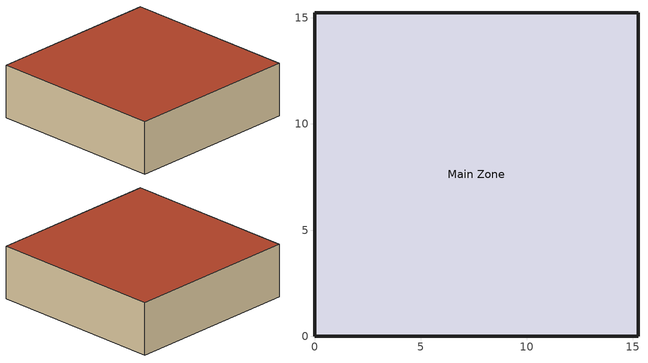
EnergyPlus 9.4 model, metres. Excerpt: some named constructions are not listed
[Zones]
Main Zone
 floor adiabatic (FLOOR): 15.24,0 0,0 0,15.24 15.24,15.24 z0
 wall outside (R13WALL): 0,0 15.24,0 15.24,15.24 0,15.24 0,0 z0:4.57
 roof outside (ROOF31): 0,15.24 0,0 15.24,0 15.24,15.24 z4.57
[Table:Lookup]
Mode5_ESP_lookup: Mode5_IndependentVariableList, 9999, -9999, DivisorOnly, Dimensionless, 148.787, 148.787, 148.787, 209.227, 209.227, 209.227, 279.945, 279.945, 279.945, 148.787, 148.787, 148.787, 209.227, 209.227, 209.227, 279.945, 279.945, 279.945, 148.787, 148.787, 148.787, 209.227, 209.227, 209.227, 279.945, 279.945, 279.945, 148.787, 148.787, 148.787, 209.227, 209.227, 209.227, 279.945, 279.945, 279.945, 148.787, 148.787, 148.787, 209.227, 209.227, 209.227, 279.945, 279.945, 279.945, 148.787, 148.787, 148.787, 209.227, 209.227, 209.227, 279.945, 279.945, 279.945, 148.787, 148.787, 148.787, 209.227, 209.227, 209.227, 279.945, 279.945, 279.945, 148.787, 148.787, 148.787, 209.227, 209.227, 209.227, 279.945, 279.945, 279.945, 148.787, 148.787, 148.787, 209.227, 209.227, 209.227, 279.945, 279.945, 279.945, 148.787, 148.787, 148.787, 209.227, 209.227, 209.227, 279.945, 279.945, 279.945, 148.787, 148.787, 148.787, 209.227, 209.227, 209.227, 279.945, 279.945, 279.945, 148.787, 148.787, 148.787, 209.227, 209.227, 209.227, 279.945, 279.945, 279.945, 148.787, 148.787, 148.787, 209.227, 209.227, 209.227, 279.945, 279.945, 279.945, 148.787, 148.787, 148.787, 209.227, 209.227, 209.227, 279.945, 279.945, 279.945, 148.787, 148.787, 148.787, 209.227, 209.227, 209.227, 279.945, 279.945, 279.945, 148.787, 148.787, 148.787, 209.227, 209.227, 209.227, 279.945, 279.945, 279.945, 148.787, 148.787, 148.787, 209.227, 209.227, 209.227, 279.945, 279.945, 279.945, 148.787, 148.787, 148.787, 209.227, 209.227, 209.227, 279.945, 279.945, 279.945, 147.074, 147.074, 147.074, 212.653, 212.653, 212.653, 278.2321, 278.2321, 278.2321, 147.074, 147.074, 147.074, 212.653, 212.653, 212.653, 278.2321, 278.2321, 278.2321, 147.074, 147.074, 147.074, 212.653, 212.653, 212.653, 278.2321, 278.2321, 278.2321, 147.074, 147.074, 147.074, 212.653, 212.653, 212.653, 278.2321, 278.2321, 278.2321, 147.074, 147.074, 147.074, 212.653, 212.653, 212.653, 278.2321, 278.2321, 278.2321, 147.074, 147.074, 147.074, 212.653, 212.653, 212.653, 278.2321, 278.2321, 278.2321, 147.074, 147.074, 147.074, 212.653, 212.653, 212.653, 278.2321, 278.2321, 278.2321, 147.074, 147.074, 147.074, 212.653, 212.653, 212.653, 278.2321, 278.2321, 278.2321, 147.074, 147.074, 147.074, 212.653, 212.653, 212.653, 278.2321, 278.2321, 278.2321, 147.074, 147.074, 147.074, 212.653, 212.653, 212.653, 278.2321, 278.2321, 278.2321, 147.074, 147.074, 147.074, 212.653, 212.653, 212.653, 278.2321, 278.2321, 278.2321, 147.074, 147.074, 147.074, 212.653, 212.653, 212.653, 278.2321, 278.2321, 278.2321, 147.074, 147.074, 147.074, 212.653, 212.653, 212.653, 278.2321, 278.2321, 278.2321, 147.074, 147.074, 147.074, 212.653, 212.653, 212.653, 278.2321, 278.2321, 278.2321, 147.074, 147.074, 147.074, 212.653, 212.653, 212.653, 278.2321, 278.2321, 278.2321, 147.074, 147.074, 147.074, 212.653, 212.653, 212.653, 278.2321, 278.2321, 278.2321, 147.074, 147.074, 147.074, 212.653, 212.653, 212.653, 278.2321, 278.2321, 278.2321, 147.074, 147.074, 147.074, 212.653, 212.653, 212.653, 278.2321, 278.2321, 278.2321, 147.074, 147.074, 147.074, 212.653, 212.653, 212.653, 278.2321, 278.2321, 278.2321, 147.074, 147.074, 147.074, 212.653, 212.653, 212.653, 278.2321, 278.2321, 278.2321, 147.074, 147.074, 147.074, 212.653, 212.653, 212.653, 278.2321, 278.2321, 278.2321, 147.074, 147.074, 147.074, 212.653, 212.653, 212.653, 278.2321, 278.2321, 278.2321, 147.074, 147.074, 147.074, 212.653, 212.653, 212.653, 278.2321, 278.2321, 278.2321, 147.074, 147.074, 147.074, 212.653, 212.653, 212.653, 278.2321, 278.2321, 278.2321, 147.074, 147.074, 147.074, 212.653, 212.653, 212.653, 278.2321, 278.2321, 278.2321, 147.074, 147.074, 147.074, 212.653, 212.653, 212.653, 278.2321, 278.2321, 278.2321, 147.074, 147.074, 147.074, 212.653, 212.653, 212.653, 278.2321, 278.2321, 278.2321, 147.074, 147.074, 147.074, 212.653, 212.653, 212.653, 278.2321, 278.2321, 278.2321, 147.074, 147.074, 147.074, 212.653, 212.653, 212.653, 278.2321, 278.2321, 278.2321, 147.074, 147.074, 147.074, 212.653, 212.653, 212.653, 278.2321, 278.2321, 278.2321, 147.074, 147.074, 147.074, 212.653, 212.653, 212.653, 278.2321, 278.2321, 278.2321, 147.074, 147.074, 147.074, 212.653, 212.653, 212.653, 278.2321, 278.2321, 278.2321, 147.074, 147.074, 147.074, 212.653, 212.653, 212.653, 278.2321, 278.2321, 278.2321, 147.074, 147.074, 147.074, 212.653, 212.653, 212.653, 278.2321, 278.2321, 278.2321, 147.074, 147.074, 147.074, 212.653, 212.653, 212.653, 278.2321, 278.2321, 278.2321, 147.074, 147.074, 147.074, 212.653, 212.653, 212.653, 278.2321, 278.2321, 278.2321, 148.787, 148.787, 148.787, 209.227, 209.227, 209.227, 279.945, 279.945, 279.945, 148.787, 148.787, 148.787, 209.227, 209.227, 209.227, 279.945, 279.945, 279.945, 148.787, 148.787, 148.787, 209.227, 209.227, 209.227, 279.945, 279.945, 279.945, 148.787, 148.787, 148.787, 209.227, 209.227, 209.227, 279.945, 279.945, 279.945, 148.787, 148.787, 148.787, 209.227, 209.227, 209.227, 279.945, 279.945, 279.945, 148.787, 148.787, 148.787, 209.227, 209.227, 209.227, 279.945, 279.945, 279.945, 148.787, 148.787, 148.787, 209.227, 209.227, 209.227, 279.945, 279.945, 279.945, 148.787, 148.787, 148.787, 209.227, 209.227, 209.227, 279.945, 279.945, 279.945, 148.787, 148.787, 148.787, 209.227, 209.227, 209.227, 279.945, 279.945, 279.945, 147.074, 147.074, 147.074, 212.653, 212.653, 212.653, 278.2321, 278.2321, 278.2321, 147.074, 147.074, 147.074, 212.653, 212.653, 212.653, 278.2321, 278.2321, 278.2321, 147.074, 147.074, 147.074, 212.653, 212.653, 212.653, 278.2321, 278.2321, 278.2321, 147.074, 147.074, 147.074, 212.653, 212.653, 212.653, 278.2321, 278.2321, 278.2321, 147.074, 147.074, 147.074, 212.653, 212.653, 212.653, 278.2321, 278.2321, 278.2321, 147.074, 147.074, 147.074, 212.653, 212.653, 212.653, 278.2321, 278.2321, 278.2321, 147.074, 147.074, 147.074, 212.653, 212.653, 212.653, 278.2321, 278.2321, 278.2321, 147.074, 147.074, 147.074, 212.653, 212.653, 212.653, 278.2321, 278.2321, 278.2321, 147.074, 147.074, 147.074, 212.653, 212.653, 212.653, 278.2321, 278.2321, 278.2321, 147.074, 147.074, 147.074, 212.653, 212.653, 212.653, 278.2321, 278.2321, 278.2321, 147.074, 147.074, 147.074, 212.653, 212.653, 212.653, 278.2321, 278.2321, 278.2321, 147.074, 147.074, 147.074, 212.653, 212.653, 212.653, 278.2321, 278.2321, 278.2321, 147.074, 147.074, 147.074, 212.653, 212.653, 212.653, 278.2321, 278.2321, 278.2321, 147.074, 147.074, 147.074, 212.653, 212.653, 212.653, 278.2321, 278.2321, 278.2321, 147.074, 147.074, 147.074, 212.653, 212.653, 212.653, 278.2321, 278.2321, 278.2321, 147.074, 147.074, 147.074, 212.653, 212.653, 212.653, 278.2321, 278.2321, 278.2321, 147.074, 147.074, 147.074, 212.653, 212.653, 212.653, 278.2321, 278.2321, 278.2321, 147.074, 147.074, 147.074, 212.653, 212.653, 212.653, 278.2321, 278.2321, 278.2321, 148.787, 148.787, 148.787, 209.227, 209.227, 209.227, 279.945, 279.945, 279.945, 148.787, 148.787, 148.787, 209.227, 209.227, 209.227, 279.945, 279.945, 279.945, 148.787, 148.787, 148.787, 209.227, 209.227, 209.227, 279.945, 279.945, 279.945, 148.787, 148.787, 148.787, 209.227, 209.227, 209.227, 279.945, 279.945, 279.945, 148.787, 148.787, 148.787, 209.227, 209.227, 209.227, 279.945, 279.945, 279.945, 148.787, 148.787, 148.787, 209.227, 209.227, 209.227, 279.945, 279.945, 279.945, 148.787, 148.787, 148.787, 209.227, 209.227, 209.227, 279.945, 279.945, 279.945, 148.787, 148.787, 148.787, 209.227, 209.227, 209.227, 279.945, 279.945, 279.945, 148.787, 148.787, 148.787, 209.227, 209.227, 209.227, 279.945, 279.945, 279.945, 148.787, 148.787, 148.787, 209.227, 209.227, 209.227, 279.945, 279.945, 279.945, 148.787, 148.787, 148.787, 209.227, 209.227, 209.227, 279.945, 279.945, 279.945, 148.787, 148.787, 148.787, 209.227, 209.227, 209.227, 279.945, 279.945, 279.945, 148.787, 148.787, 148.787, 209.227, 209.227, 209.227, 279.945, 279.945, 279.945, 148.787, 148.787, 148.787, 209.227, 209.227, 209.227, 279.945, 279.945, 279.945, 148.787, 148.787, 148.787, 209.227, 209.227, 209.227, 279.945, 279.945, 279.945, 148.787, 148.787, 148.787, 209.227, 209.227, 209.227, 279.945, 279.945, 279.945, 148.787, 148.787, 148.787, 209.227, 209.227, 209.227, 279.945, 279.945, 279.945, 148.787, 148.787, 148.787, 209.227, 209.227, 209.227, 279.945, 279.945, 279.945, 147.074, 147.074, 147.074, 212.653, 212.653, 212.653, 278.2321, 278.2321, 278.2321, 147.074, 147.074, 147.074, 212.653, 212.653, 212.653, 278.2321, 278.2321, 278.2321, 147.074, 147.074, 147.074, 212.653, 212.653, 212.653, 278.2321, 278.2321, 278.2321, 147.074, 147.074, 147.074, 212.653, 212.653, 212.653, 278.2321, 278.2321, 278.2321, 147.074, 147.074, 147.074, 212.653, 212.653, 212.653, 278.2321, 278.2321, 278.2321, 147.074, 147.074, 147.074, 212.653, 212.653, 212.653, 278.2321, 278.2321, 278.2321, 147.074, 147.074, 147.074, 212.653, 212.653, 212.653, 278.2321, 278.2321, 278.2321, 147.074, 147.074, 147.074, 212.653, 212.653, 212.653, 278.2321, 278.2321, 278.2321, 147.074, 147.074, 147.074, 212.653, 212.653, 212.653, 278.2321, 278.2321, 278.2321, 147.074, 147.074, 147.074, 212.653, 212.653, 212.653, 278.2321, 278.2321, 278.2321, 147.074, 147.074, 147.074, 212.653, 212.653, 212.653, 278.2321, 278.2321, 278.2321, 147.074, 147.074, 147.074, 212.653, 212.653, 212.653, 278.2321, 278.2321, 278.2321, 147.074, 147.074, 147.074, 212.653, 212.653, 212.653, 278.2321, 278.2321, 278.2321, 147.074, 147.074, 147.074, 212.653, 212.653, 212.653, 278.2321, 278.2321, 278.2321, 147.074, 147.074, 147.074, 212.653, 212.653, 212.653, 278.2321, 278.2321, 278.2321, 147.074, 147.074, 147.074, 212.653, 212.653, 212.653, 278.2321, 278.2321, 278.2321, 147.074, 147.074, 147.074, 212.653, 212.653, 212.653, 278.2321, 278.2321, 278.2321, 147.074, 147.074, 147.074, 212.653, 212.653, 212.653, 278.2321, 278.2321, 278.2321, 147.074, 147.074, 147.074, 212.653, 212.653, 212.653, 278.2321, 278.2321, 278.2321, 147.074, 147.074, 147.074, 212.653, 212.653, 212.653, 278.2321, 278.2321, 278.2321, 147.074, 147.074, 147.074, 212.653, 212.653, 212.653, 278.2321, 278.2321, 278.2321, 147.074, 147.074, 147.074, 212.653, 212.653, 212.653, 278.2321, 278.2321, 278.2321, 147.074, 147.074, 147.074, 212.653, 212.653, 212.653, 278.2321, 278.2321, 278.2321, 147.074, 147.074, 147.074, 212.653, 212.653, 212.653, 278.2321, 278.2321, 278.2321, 147.074, 147.074, 147.074, 212.653, 212.653, 212.653, 278.2321, 278.2321, 278.2321, 147.074, 147.074, 147.074, 212.653, 212.653, 212.653, 278.2321, 278.2321, 278.2321, 147.074, 147.074, 147.074, 212.653, 212.653, 212.653, 278.2321, 278.2321, 278.2321, 148.787, 148.787, 148.787, 209.227, 209.227, 209.227, 279.945, 279.945, 279.945, 148.787, 148.787, 148.787, 209.227, 209.227, 209.227, 279.945, 279.945, 279.945, 148.787, 148.787, 148.787, 209.227, 209.227, 209.227, 279.945, 279.945, 279.945, 148.787, 148.787, 148.787, 209.227, 209.227, 209.227, 279.945, 279.945, 279.945, 148.787, 148.787, 148.787, 209.227, 209.227, 209.227, 279.945, 279.945, 279.945, 148.787, 148.787, 148.787, 209.227, 209.227, 209.227, 279.945, 279.945, 279.945, 148.787, 148.787, 148.787, 209.227, 209.227, 209.227, 279.945, 279.945, 279.945, 148.787, 148.787, 148.787, 209.227, 209.227, 209.227, 279.945, 279.945, 279.945, 148.787, 148.787, 148.787, 209.227, 209.227, 209.227, 279.945, 279.945, 279.945, 148.787, 148.787, 148.787, 209.227, 209.227, 209.227, 279.945, 279.945, 279.945, 148.787, 148.787, 148.787, 209.227, 209.227, 209.227, 279.945, 279.945, 279.945, 148.787, 148.787, 148.787, 209.227, 209.227, 209.227, 279.945, 279.945, 279.945, 148.787, 148.787, 148.787, 209.227, 209.227, 209.227, 279.945, 279.945, 279.945, 148.787, 148.787, 148.787, 209.227, 209.227, 209.227, 279.945, 279.945, 279.945, 148.787, 148.787, 148.787, 209.227, 209.227, 209.227, 279.945, 279.945, 279.945, 148.787, 148.787, 148.787, 209.227, 209.227, 209.227, 279.945, 279.945, 279.945, 148.787, 148.787, 148.787, 209.227, 209.227, 209.227, 279.945, 279.945, 279.945, 148.787, 148.787, 148.787, 209.227, 209.227, 209.227, 279.945, 279.945, 279.945, 147.074, 147.074, 147.074, 212.653, 212.653, 212.653, 278.2321, 278.2321, 278.2321, 147.074, 147.074, 147.074, 212.653, 212.653, 212.653, 278.2321, 278.2321, 278.2321, 147.074, 147.074, 147.074, 212.653, 212.653, 212.653, 278.2321, 278.2321, 278.2321, 147.074, 147.074, 147.074, 212.653, 212.653, 212.653, 278.2321, 278.2321, 278.2321, 147.074, 147.074, 147.074, 212.653, 212.653, 212.653, 278.2321, 278.2321, 278.2321, 147.074, 147.074, 147.074, 212.653, 212.653, 212.653, 278.2321, 278.2321, 278.2321, 147.074, 147.074, 147.074, 212.653, 212.653, 212.653, 278.2321, 278.2321, 278.2321, 147.074, 147.074, 147.074, 212.653, 212.653, 212.653, 278.2321, 278.2321, 278.2321, 147.074, 147.074, 147.074, 212.653, 212.653, 212.653, 278.2321, 278.2321, 278.2321, 148.787, 148.787, 148.787, 209.227, 209.227, 209.227, 279.945, 279.945, 279.945, 148.787, 148.787, 148.787, 209.227, 209.227, 209.227, 279.945, 279.945, 279.945, 148.787, 148.787, 148.787, 209.227, 209.227, 209.227, 279.945, 279.945, 279.945, 148.787, 148.787, 148.787, 209.227, 209.227, 209.227, 279.945, 279.945, 279.945, 148.787, 148.787, 148.787, 209.227, 209.227, 209.227, 279.945, 279.945, 279.945, 148.787, 148.787, 148.787, 209.227, 209.227, 209.227, 279.945, 279.945, 279.945, 148.787, 148.787, 148.787, 209.227, 209.227, 209.227, 279.945, 279.945, 279.945, 148.787, 148.787, 148.787, 209.227, 209.227, 209.227, 279.945, 279.945, 279.945, 148.787, 148.787, 148.787, 209.227, 209.227, 209.227, 279.945, 279.945, 279.945
Mode5_FanPower_lookup: Mode5_IndependentVariableList, 9999, -9999, 3.0176, DivisorOnly, Dimensionless, 3250, 3250, 3250, 3250, 3250, 3250, 3250, 3250, 3250, 3250, 3250, 3250, 3250, 3250, 3250, 3250, 3250, 3250, 3250, 3250, 3250, 3250, 3250, 3250, 3250, 3250, 3250, 3250, 3250, 3250, 3250, 3250, 3250, 3250, 3250, 3250, 3250, 3250, 3250, 3250, 3250, 3250, 3250, 3250, 3250, 3250, 3250, 3250, 3250, 3250, 3250, 3250, 3250, 3250, 3250, 3250, 3250, 3250, 3250, 3250, 3250, 3250, 3250, 3250, 3250, 3250, 3250, 3250, 3250, 3250, 3250, 3250, 3250, 3250, 3250, 3250, 3250, 3250, 3250, 3250, 3250, 3250, 3250, 3250, 3250, 3250, 3250, 3250, 3250, 3250, 3250, 3250, 3250, 3250, 3250, 3250, 3250, 3250, 3250, 3250, 3250, 3250, 3250, 3250, 3250, 3250, 3250, 3250, 3250, 3250, 3250, 3250, 3250, 3250, 3250, 3250, 3250, 3250, 3250, 3250, 3250, 3250, 3250, 3250, 3250, 3250, 3250, 3250, 3250, 3250, 3250, 3250, 3250, 3250, 3250, 3250, 3250, 3250, 3250, 3250, 3250, 3250, 3250, 3250, 3250, 3250, 3250, 3250, 3250, 3250, 3250, 3250, 3250, 3250, 3250, 3250, 3250, 3250, 3250, 3250, 3250, 3250, 3250, 3250, 3250, 3250, 3250, 3250, 3250, 3250, 3250, 3250, 3250, 3250, 3250, 3250, 3250, 3250, 3250, 3250, 3250, 3250, 3250, 3250, 3250, 3250, 3250, 3250, 3250, 3250, 3250, 3250, 3250, 3250, 3250, 3250, 3250, 3250, 3250, 3250, 3250, 3250, 3250, 3250, 3250, 3250, 3250, 3250, 3250, 3250, 3250, 3250, 3250, 3250, 3250, 3250, 3250, 3250, 3250, 3250, 3250, 3250, 3250, 3250, 3250, 3250, 3250, 3250, 3250, 3250, 3250, 3250, 3250, 3250, 3250, 3250, 3250, 3250, 3250, 3250, 3250, 3250, 3250, 3250, 3250, 3250, 3250, 3250, 3250, 3250, 3250, 3250, 3250, 3250, 3250, 3250, 3250, 3250, 3250, 3250, 3250, 3250, 3250, 3250, 3250, 3250, 3250, 3250, 3250, 3250, 3250, 3250, 3250, 3250, 3250, 3250, 3250, 3250, 3250, 3250, 3250, 3250, 3250, 3250, 3250, 3250, 3250, 3250, 3250, 3250, 3250, 3250, 3250, 3250, 3250, 3250, 3250, 3250, 3250, 3250, 3250, 3250, 3250, 3250, 3250, 3250, 3250, 3250, 3250, 3250, 3250, 3250, 3250, 3250, 3250, 3250, 3250, 3250, 3250, 3250, 3250, 3250, 3250, 3250, 3250, 3250, 3250, 3250, 3250, 3250, 3250, 3250, 3250, 3250, 3250, 3250, 3250, 3250, 3250, 3250, 3250, 3250, 3250, 3250, 3250, 3250, 3250, 3250, 3250, 3250, 3250, 3250, 3250, 3250, 3250, 3250, 3250, 3250, 3250, 3250, 3250, 3250, 3250, 3250, 3250, 3250, 3250, 3250, 3250, 3250, 3250, 3250, 3250, 3250, 3250, 3250, 3250, 3250, 3250, 3250, 3250, 3250, 3250, 3250, 3250, 3250, 3250, 3250, 3250, 3250, 3250, 3250, 3250, 3250, 3250, 3250, 3250, 3250, 3250, 3250, 3250, 3250, 3250, 3250, 3250, 3250, 3250, 3250, 3250, 3250, 3250, 3250, 3250, 3250, 3250, 3250, 3250, 3250, 3250, 3250, 3250, 3250, 3250, 3250, 3250, 3250, 3250, 3250, 3250, 3250, 3250, 3250, 3250, 3250, 3250, 3250, 3250, 3250, 3250, 3250, 3250, 3250, 3250, 3250, 3250, 3250, 3250, 3250, 3250, 3250, 3250, 3250, 3250, 3250, 3250, 3250, 3250, 3250, 3250, 3250, 3250, 3250, 3250, 3250, 3250, 3250, 3250, 3250, 3250, 3250, 3250, 3250, 3250, 3250, 3250, 3250, 3250, 3250, 3250, 3250, 3250, 3250, 3250, 3250, 3250, 3250, 3250, 3250, 3250, 3250, 3250, 3250, 3250, 3250, 3250, 3250, 3250, 3250, 3250, 3250, 3250, 3250, 3250, 3250, 3250, 3250, 3250, 3250, 3250, 3250, 3250, 3250, 3250, 3250, 3250, 3250, 3250, 3250, 3250, 3250, 3250, 3250, 3250, 3250, 3250, 3250, 3250, 3250, 3250, 3250, 3250, 3250, 3250, 3250, 3250, 3250, 3250, 3250, 3250, 3250, 3250, 3250, 3250, 3250, 3250, 3250, 3250, 3250, 3250, 3250, 3250, 3250, 3250, 3250, 3250, 3250, 3250, 3250, 3250, 3250, 3250, 3250, 3250, 3250, 3250, 3250, 3250, 3250, 3250, 3250, 3250, 3250, 3250, 3250, 3250, 3250, 3250, 3250, 3250, 3250, 3250, 3250, 3250, 3250, 3250, 3250, 3250, 3250, 3250, 3250, 3250, 3250, 3250, 3250, 3250, 3250, 3250, 3250, 3250, 3250, 3250, 3250, 3250, 3250, 3250, 3250, 3250, 3250, 3250, 3250, 3250, 3250, 3250, 3250, 3250, 3250, 3250, 3250, 3250, 3250, 3250, 3250, 3250, 3250, 3250, 3250, 3250, 3250, 3250, 3250, 3250, 3250, 3250, 3250, 3250, 3250, 3250, 3250, 3250, 3250, 3250, 3250, 3250, 3250, 3250, 3250, 3250, 3250, 3250, 3250, 3250, 3250, 3250, 3250, 3250, 3250, 3250, 3250, 3250, 3250, 3250, 3250, 3250, 3250, 3250, 3250, 3250, 3250, 3250, 3250, 3250, 3250, 3250, 3250, 3250, 3250, 3250, 3250, 3250, 3250, 3250, 3250, 3250, 3250, 3250, 3250, 3250, 3250, 3250, 3250, 3250, 3250, 3250, 3250, 3250, 3250, 3250, 3250, 3250, 3250, 3250, 3250, 3250, 3250, 3250, 3250, 3250, 3250, 3250, 3250, 3250, 3250, 3250, 3250, 3250, 3250, 3250, 3250, 3250, 3250, 3250, 3250, 3250, 3250, 3250, 3250, 3250, 3250, 3250, 3250, 3250, 3250, 3250, 3250, 3250, 3250, 3250, 3250, 3250, 3250, 3250, 3250, 3250, 3250, 3250, 3250, 3250, 3250, 3250, 3250, 3250, 3250, 3250, 3250, 3250, 3250, 3250, 3250, 3250, 3250, 3250, 3250, 3250, 3250, 3250, 3250, 3250, 3250, 3250, 3250, 3250, 3250, 3250, 3250, 3250, 3250, 3250, 3250, 3250, 3250, 3250, 3250, 3250, 3250, 3250, 3250, 3250, 3250, 3250, 3250, 3250, 3250, 3250, 3250, 3250, 3250, 3250, 3250, 3250, 3250, 3250, 3250, 3250, 3250, 3250, 3250, 3250, 3250, 3250, 3250, 3250, 3250, 3250, 3250, 3250, 3250, 3250, 3250, 3250, 3250, 3250, 3250, 3250, 3250, 3250, 3250, 3250, 3250, 3250, 3250, 3250, 3250, 3250, 3250, 3250, 3250, 3250, 3250, 3250, 3250, 3250, 3250, 3250, 3250, 3250, 3250, 3250, 3250, 3250, 3250, 3250, 3250, 3250, 3250, 3250, 3250, 3250, 3250, 3250, 3250, 3250, 3250, 3250, 3250, 3250, 3250, 3250, 3250, 3250, 3250, 3250, 3250, 3250, 3250, 3250, 3250, 3250, 3250, 3250, 3250, 3250, 3250, 3250, 3250, 3250, 3250, 3250, 3250, 3250, 3250, 3250, 3250, 3250, 3250, 3250, 3250, 3250, 3250, 3250, 3250, 3250, 3250, 3250, 3250, 3250, 3250, 3250, 3250, 3250, 3250, 3250, 3250, 3250, 3250, 3250, 3250, 3250, 3250, 3250, 3250, 3250, 3250, 3250, 3250, 3250, 3250, 3250, 3250, 3250, 3250, 3250, 3250, 3250, 3250, 3250, 3250, 3250, 3250, 3250, 3250, 3250, 3250, 3250, 3250, 3250, 3250, 3250, 3250, 3250, 3250, 3250, 3250, 3250, 3250, 3250, 3250, 3250, 3250, 3250, 3250, 3250, 3250, 3250, 3250, 3250, 3250, 3250, 3250, 3250, 3250, 3250, 3250, 3250, 3250, 3250, 3250, 3250, 3250, 3250, 3250, 3250, 3250, 3250, 3250, 3250, 3250, 3250, 3250, 3250, 3250, 3250, 3250, 3250, 3250, 3250, 3250, 3250, 3250, 3250, 3250, 3250, 3250, 3250, 3250, 3250, 3250, 3250, 3250, 3250, 3250, 3250, 3250, 3250, 3250, 3250, 3250, 3250, 3250, 3250, 3250, 3250, 3250, 3250, 3250, 3250, 3250, 3250, 3250, 3250, 3250, 3250, 3250, 3250, 3250, 3250, 3250, 3250, 3250, 3250, 3250, 3250, 3250, 3250, 3250, 3250, 3250, 3250, 3250, 3250, 3250, 3250, 3250, 3250, 3250, 3250, 3250, 3250, 3250, 3250, 3250, 3250, 3250, 3250, 3250, 3250, 3250, 3250, 3250, 3250, 3250, 3250, 3250, 3250, 3250, 3250, 3250, 3250, 3250, 3250, 3250, 3250, 3250, 3250, 3250, 3250, 3250, 3250, 3250, 3250, 3250, 3250, 3250, 3250, 3250, 3250, 3250, 3250, 3250, 3250, 3250, 3250, 3250, 3250, 3250, 3250, 3250, 3250, 3250, 3250, 3250, 3250, 3250, 3250, 3250, 3250, 3250, 3250, 3250, 3250, 3250, 3250, 3250, 3250, 3250, 3250, 3250, 3250, 3250, 3250, 3250, 3250, 3250, 3250, 3250, 3250, 3250, 3250, 3250, 3250, 3250, 3250, 3250, 3250, 3250, 3250, 3250, 3250, 3250, 3250, 3250, 3250, 3250, 3250, 3250, 3250, 3250, 3250, 3250, 3250, 3250, 3250, 3250, 3250, 3250, 3250, 3250, 3250, 3250, 3250, 3250, 3250, 3250, 3250, 3250, 3250, 3250, 3250, 3250, 3250, 3250, 3250, 3250, 3250, 3250, 3250, 3250, 3250, 3250, 3250, 3250, 3250, 3250, 3250, 3250, 3250, 3250, 3250, 3250, 3250, 3250, 3250, 3250, 3250, 3250, 3250, 3250, 3250, 3250, 3250, 3250, 3250, 3250, 3250, 3250, 3250, 3250, 3250, 3250, 3250, 3250, 3250, 3250, 3250, 3250, 3250, 3250, 3250, 3250, 3250, 3250, 3250, 3250, 3250, 3250, 3250, 3250, 3250, 3250, 3250, 3250, 3250, 3250, 3250, 3250, 3250, 3250, 3250, 3250, 3250, 3250, 3250, 3250, 3250, 3250, 3250, 3250, 3250, 3250, 3250, 3250, 3250, 3250, 3250, 3250, 3250, 3250, 3250, 3250, 3250, 3250, 3250, 3250, 3250, 3250, 3250, 3250, 3250, 3250, 3250, 3250, 3250, 3250, 3250, 3250, 3250, 3250, 3250, 3250, 3250, 3250, 3250, 3250, 3250, 3250, 3250, 3250, 3250, 3250, 3250, 3250, 3250, 3250, 3250, 3250, 3250, 3250, 3250, 3250, 3250, 3250, 3250, 3250, 3250, 3250, 3250, 3250, 3250, 3250, 3250, 3250, 3250, 3250, 3250, 3250, 3250, 3250, 3250, 3250, 3250, 3250, 3250, 3250, 3250, 3250, 3250, 3250, 3250, 3250, 3250, 3250, 3250, 3250, 3250, 3250, 3250, 3250, 3250, 3250, 3250, 3250, 3250, 3250, 3250, 3250, 3250, 3250, 3250, 3250, 3250, 3250, 3250, 3250, 3250, 3250, 3250, 3250, 3250, 3250, 3250, 3250, 3250, 3250, 3250, 3250, 3250, 3250, 3250, 3250, 3250, 3250, 3250, 3250, 3250, 3250, 3250, 3250, 3250, 3250, 3250, 3250, 3250, 3250, 3250, 3250, 3250, 3250, 3250, 3250, 3250, 3250, 3250, 3250, 3250, 3250, 3250, 3250, 3250, 3250, 3250, 3250, 3250, 3250, 3250, 3250, 3250, 3250, 3250, 3250, 3250, 3250, 3250, 3250, 3250, 3250, 3250, 3250, 3250, 3250, 3250, 3250, 3250, 3250, 3250, 3250, 3250, 3250, 3250, 3250, 3250, 3250, 3250, 3250, 3250, 3250, 3250, 3250, 3250, 3250, 3250, 3250, 3250, 3250, 3250, 3250, 3250, 3250, 3250, 3250
Mode5_Power_lookup: Mode5_IndependentVariableList, 9999, -9999, 3.0176, DivisorOnly, Dimensionless, 3497.62, 3497.62, 3497.62, 3466.13, 3466.13, 3466.13, 3434.63, 3434.63, 3434.63, 3497.62, 3497.62, 3497.62, 3466.13, 3466.13, 3466.13, 3434.63, 3434.63, 3434.63, 3497.62, 3497.62, 3497.62, 3466.13, 3466.13, 3466.13, 3434.63, 3434.63, 3434.63, 3497.62, 3497.62, 3497.62, 3466.13, 3466.13, 3466.13, 3434.63, 3434.63, 3434.63, 3497.62, 3497.62, 3497.62, 3466.13, 3466.13, 3466.13, 3434.63, 3434.63, 3434.63, 3497.62, 3497.62, 3497.62, 3466.13, 3466.13, 3466.13, 3434.63, 3434.63, 3434.63, 3497.62, 3497.62, 3497.62, 3466.13, 3466.13, 3466.13, 3434.63, 3434.63, 3434.63, 3497.62, 3497.62, 3497.62, 3466.13, 3466.13, 3466.13, 3434.63, 3434.63, 3434.63, 3497.62, 3497.62, 3497.62, 3466.13, 3466.13, 3466.13, 3434.63, 3434.63, 3434.63, 3503.17, 3503.17, 3503.17, 3471.67, 3471.67, 3471.67, 3440.18, 3440.18, 3440.18, 3503.17, 3503.17, 3503.17, 3471.67, 3471.67, 3471.67, 3440.18, 3440.18, 3440.18, 3503.17, 3503.17, 3503.17, 3471.67, 3471.67, 3471.67, 3440.18, 3440.18, 3440.18, 3503.17, 3503.17, 3503.17, 3471.67, 3471.67, 3471.67, 3440.18, 3440.18, 3440.18, 3503.17, 3503.17, 3503.17, 3471.67, 3471.67, 3471.67, 3440.18, 3440.18, 3440.18, 3503.17, 3503.17, 3503.17, 3471.67, 3471.67, 3471.67, 3440.18, 3440.18, 3440.18, 3503.17, 3503.17, 3503.17, 3471.67, 3471.67, 3471.67, 3440.18, 3440.18, 3440.18, 3503.17, 3503.17, 3503.17, 3471.67, 3471.67, 3471.67, 3440.18, 3440.18, 3440.18, 3503.17, 3503.17, 3503.17, 3471.67, 3471.67, 3471.67, 3440.18, 3440.18, 3440.18, 3504.28, 3504.28, 3504.28, 3472.79, 3472.79, 3472.79, 3441.29, 3441.29, 3441.29, 3504.28, 3504.28, 3504.28, 3472.79, 3472.79, 3472.79, 3441.29, 3441.29, 3441.29, 3504.28, 3504.28, 3504.28, 3472.79, 3472.79, 3472.79, 3441.29, 3441.29, 3441.29, 3504.28, 3504.28, 3504.28, 3472.79, 3472.79, 3472.79, 3441.29, 3441.29, 3441.29, 3504.28, 3504.28, 3504.28, 3472.79, 3472.79, 3472.79, 3441.29, 3441.29, 3441.29, 3504.28, 3504.28, 3504.28, 3472.79, 3472.79, 3472.79, 3441.29, 3441.29, 3441.29, 3504.28, 3504.28, 3504.28, 3472.79, 3472.79, 3472.79, 3441.29, 3441.29, 3441.29, 3504.28, 3504.28, 3504.28, 3472.79, 3472.79, 3472.79, 3441.29, 3441.29, 3441.29, 3504.28, 3504.28, 3504.28, 3472.79, 3472.79, 3472.79, 3441.29, 3441.29, 3441.29, 3513.26, 3513.26, 3513.26, 3481.76, 3481.76, 3481.76, 3450.27, 3450.27, 3450.27, 3513.26, 3513.26, 3513.26, 3481.76, 3481.76, 3481.76, 3450.27, 3450.27, 3450.27, 3513.26, 3513.26, 3513.26, 3481.76, 3481.76, 3481.76, 3450.27, 3450.27, 3450.27, 3513.26, 3513.26, 3513.26, 3481.76, 3481.76, 3481.76, 3450.27, 3450.27, 3450.27, 3513.26, 3513.26, 3513.26, 3481.76, 3481.76, 3481.76, 3450.27, 3450.27, 3450.27, 3513.26, 3513.26, 3513.26, 3481.76, 3481.76, 3481.76, 3450.27, 3450.27, 3450.27, 3513.26, 3513.26, 3513.26, 3481.76, 3481.76, 3481.76, 3450.27, 3450.27, 3450.27, 3513.26, 3513.26, 3513.26, 3481.76, 3481.76, 3481.76, 3450.27, 3450.27, 3450.27, 3513.26, 3513.26, 3513.26, 3481.76, 3481.76, 3481.76, 3450.27, 3450.27, 3450.27, 3527.25, 3527.25, 3527.25, 3495.75, 3495.75, 3495.75, 3464.26, 3464.26, 3464.26, 3527.25, 3527.25, 3527.25, 3495.75, 3495.75, 3495.75, 3464.26, 3464.26, 3464.26, 3527.25, 3527.25, 3527.25, 3495.75, 3495.75, 3495.75, 3464.26, 3464.26, 3464.26, 3527.25, 3527.25, 3527.25, 3495.75, 3495.75, 3495.75, 3464.26, 3464.26, 3464.26, 3527.25, 3527.25, 3527.25, 3495.75, 3495.75, 3495.75, 3464.26, 3464.26, 3464.26, 3527.25, 3527.25, 3527.25, 3495.75, 3495.75, 3495.75, 3464.26, 3464.26, 3464.26, 3527.25, 3527.25, 3527.25, 3495.75, 3495.75, 3495.75, 3464.26, 3464.26, 3464.26, 3527.25, 3527.25, 3527.25, 3495.75, 3495.75, 3495.75, 3464.26, 3464.26, 3464.26, 3527.25, 3527.25, 3527.25, 3495.75, 3495.75, 3495.75, 3464.26, 3464.26, 3464.26, 3528.94, 3528.94, 3528.94, 3497.45, 3497.45, 3497.45, 3465.95, 3465.95, 3465.95, 3528.94, 3528.94, 3528.94, 3497.45, 3497.45, 3497.45, 3465.95, 3465.95, 3465.95, 3528.94, 3528.94, 3528.94, 3497.45, 3497.45, 3497.45, 3465.95, 3465.95, 3465.95, 3528.94, 3528.94, 3528.94, 3497.45, 3497.45, 3497.45, 3465.95, 3465.95, 3465.95, 3528.94, 3528.94, 3528.94, 3497.45, 3497.45, 3497.45, 3465.95, 3465.95, 3465.95, 3528.94, 3528.94, 3528.94, 3497.45, 3497.45, 3497.45, 3465.95, 3465.95, 3465.95, 3528.94, 3528.94, 3528.94, 3497.45, 3497.45, 3497.45, 3465.95, 3465.95, 3465.95, 3528.94, 3528.94, 3528.94, 3497.45, 3497.45, 3497.45, 3465.95, 3465.95, 3465.95, 3528.94, 3528.94, 3528.94, 3497.45, 3497.45, 3497.45, 3465.95, 3465.95, 3465.95, 3446.55, 3446.55, 3446.55, 3415.06, 3415.06, 3415.06, 3383.56, 3383.56, 3383.56, 3446.55, 3446.55, 3446.55, 3415.06, 3415.06, 3415.06, 3383.56, 3383.56, 3383.56, 3446.55, 3446.55, 3446.55, 3415.06, 3415.06, 3415.06, 3383.56, 3383.56, 3383.56, 3446.55, 3446.55, 3446.55, 3415.06, 3415.06, 3415.06, 3383.56, 3383.56, 3383.56, 3446.55, 3446.55, 3446.55, 3415.06, 3415.06, 3415.06, 3383.56, 3383.56, 3383.56, 3446.55, 3446.55, 3446.55, 3415.06, 3415.06, 3415.06, 3383.56, 3383.56, 3383.56, 3446.55, 3446.55, 3446.55, 3415.06, 3415.06, 3415.06, 3383.56, 3383.56, 3383.56, 3446.55, 3446.55, 3446.55, 3415.06, 3415.06, 3415.06, 3383.56, 3383.56, 3383.56, 3446.55, 3446.55, 3446.55, 3415.06, 3415.06, 3415.06, 3383.56, 3383.56, 3383.56, 3452.08, 3452.08, 3452.08, 3420.59, 3420.59, 3420.59, 3389.1, 3389.1, 3389.1, 3452.08, 3452.08, 3452.08, 3420.59, 3420.59, 3420.59, 3389.1, 3389.1, 3389.1, 3452.08, 3452.08, 3452.08, 3420.59, 3420.59, 3420.59, 3389.1, 3389.1, 3389.1, 3452.08, 3452.08, 3452.08, 3420.59, 3420.59, 3420.59, 3389.1, 3389.1, 3389.1, 3452.08, 3452.08, 3452.08, 3420.59, 3420.59, 3420.59, 3389.1, 3389.1, 3389.1, 3452.08, 3452.08, 3452.08, 3420.59, 3420.59, 3420.59, 3389.1, 3389.1, 3389.1, 3452.08, 3452.08, 3452.08, 3420.59, 3420.59, 3420.59, 3389.1, 3389.1, 3389.1, 3452.08, 3452.08, 3452.08, 3420.59, 3420.59, 3420.59, 3389.1, 3389.1, 3389.1, 3452.08, 3452.08, 3452.08, 3420.59, 3420.59, 3420.59, 3389.1, 3389.1, 3389.1, 3453.22, 3453.22, 3453.22, 3421.72, 3421.72, 3421.72, 3390.23, 3390.23, 3390.23, 3453.22, 3453.22, 3453.22, 3421.72, 3421.72, 3421.72, 3390.23, 3390.23, 3390.23, 3453.22, 3453.22, 3453.22, 3421.72, 3421.72, 3421.72, 3390.23, 3390.23, 3390.23, 3453.22, 3453.22, 3453.22, 3421.72, 3421.72, 3421.72, 3390.23, 3390.23, 3390.23, 3453.22, 3453.22, 3453.22, 3421.72, 3421.72, 3421.72, 3390.23, 3390.23, 3390.23, 3453.22, 3453.22, 3453.22, 3421.72, 3421.72, 3421.72, 3390.23, 3390.23, 3390.23, 3453.22, 3453.22, 3453.22, 3421.72, 3421.72, 3421.72, 3390.23, 3390.23, 3390.23, 3453.22, 3453.22, 3453.22, 3421.72, 3421.72, 3421.72, 3390.23, 3390.23, 3390.23, 3453.22, 3453.22, 3453.22, 3421.72, 3421.72, 3421.72, 3390.23, 3390.23, 3390.23, 3462.21, 3462.21, 3462.21, 3430.72, 3430.72, 3430.72, 3399.22, 3399.22, 3399.22, 3462.21, 3462.21, 3462.21, 3430.72, 3430.72, 3430.72, 3399.22, 3399.22, 3399.22, 3462.21, 3462.21, 3462.21, 3430.72, 3430.72, 3430.72, 3399.22, 3399.22, 3399.22, 3462.21, 3462.21, 3462.21, 3430.72, 3430.72, 3430.72, 3399.22, 3399.22, 3399.22, 3462.21, 3462.21, 3462.21, 3430.72, 3430.72, 3430.72, 3399.22, 3399.22, 3399.22, 3462.21, 3462.21, 3462.21, 3430.72, 3430.72, 3430.72, 3399.22, 3399.22, 3399.22, 3462.21, 3462.21, 3462.21, 3430.72, 3430.72, 3430.72, 3399.22, 3399.22, 3399.22, 3462.21, 3462.21, 3462.21, 3430.72, 3430.72, 3430.72, 3399.22, 3399.22, 3399.22, 3462.21, 3462.21, 3462.21, 3430.72, 3430.72, 3430.72, 3399.22, 3399.22, 3399.22, 3476.16, 3476.16, 3476.16, 3444.67, 3444.67, 3444.67, 3413.17, 3413.17, 3413.17, 3476.16, 3476.16, 3476.16, 3444.67, 3444.67, 3444.67, 3413.17, 3413.17, 3413.17, 3476.16, 3476.16, 3476.16, 3444.67, 3444.67, 3444.67, 3413.17, 3413.17, 3413.17, 3476.16, 3476.16, 3476.16, 3444.67, 3444.67, 3444.67, 3413.17, 3413.17, 3413.17, 3476.16, 3476.16, 3476.16, 3444.67, 3444.67, 3444.67, 3413.17, 3413.17, 3413.17, 3476.16, 3476.16, 3476.16, 3444.67, 3444.67, 3444.67, 3413.17, 3413.17, 3413.17, 3476.16, 3476.16, 3476.16, 3444.67, 3444.67, 3444.67, 3413.17, 3413.17, 3413.17, 3476.16, 3476.16, 3476.16, 3444.67, 3444.67, 3444.67, 3413.17, 3413.17, 3413.17, 3476.16, 3476.16, 3476.16, 3444.67, 3444.67, 3444.67, 3413.17, 3413.17, 3413.17, 3477.87, 3477.87, 3477.87, 3446.38, 3446.38, 3446.38, 3414.89, 3414.89, 3414.89, 3477.87, 3477.87, 3477.87, 3446.38, 3446.38, 3446.38, 3414.89, 3414.89, 3414.89, 3477.87, 3477.87, 3477.87, 3446.38, 3446.38, 3446.38, 3414.89, 3414.89, 3414.89, 3477.87, 3477.87, 3477.87, 3446.38, 3446.38, 3446.38, 3414.89, 3414.89, 3414.89, 3477.87, 3477.87, 3477.87, 3446.38, 3446.38, 3446.38, 3414.89, 3414.89, 3414.89, 3477.87, 3477.87, 3477.87, 3446.38, 3446.38, 3446.38, 3414.89, 3414.89, 3414.89, 3477.87, 3477.87, 3477.87, 3446.38, 3446.38, 3446.38, 3414.89, 3414.89, 3414.89, 3477.87, 3477.87, 3477.87, 3446.38, 3446.38, 3446.38, 3414.89, 3414.89, 3414.89, 3477.87, 3477.87, 3477.87, 3446.38, 3446.38, 3446.38, 3414.89, 3414.89, 3414.89, 3395.51, 3395.51, 3395.51, 3364.01, 3364.01, 3364.01, 3332.52, 3332.52, 3332.52, 3395.51, 3395.51, 3395.51, 3364.01, 3364.01, 3364.01, 3332.52, 3332.52, 3332.52, 3395.51, 3395.51, 3395.51, 3364.01, 3364.01, 3364.01, 3332.52, 3332.52, 3332.52, 3395.51, 3395.51, 3395.51, 3364.01, 3364.01, 3364.01, 3332.52, 3332.52, 3332.52, 3395.51, 3395.51, 3395.51, 3364.01, 3364.01, 3364.01, 3332.52, 3332.52, 3332.52, 3395.51, 3395.51, 3395.51, 3364.01, 3364.01, 3364.01, 3332.52, 3332.52, 3332.52, 3395.51, 3395.51, 3395.51, 3364.01, 3364.01, 3364.01, 3332.52, 3332.52, 3332.52, 3395.51, 3395.51, 3395.51, 3364.01, 3364.01, 3364.01, 3332.52, 3332.52, 3332.52, 3395.51, 3395.51, 3395.51, 3364.01, 3364.01, 3364.01, 3332.52, 3332.52, 3332.52, 3401.02, 3401.02, 3401.02, 3369.52, 3369.52, 3369.52, 3338.03, 3338.03, 3338.03, 3401.02, 3401.02, 3401.02, 3369.52, 3369.52, 3369.52, 3338.03, 3338.03, 3338.03, 3401.02, 3401.02, 3401.02, 3369.52, 3369.52, 3369.52, 3338.03, 3338.03, 3338.03, 3401.02, 3401.02, 3401.02, 3369.52, 3369.52, 3369.52, 3338.03, 3338.03, 3338.03, 3401.02, 3401.02, 3401.02, 3369.52, 3369.52, 3369.52, 3338.03, 3338.03, 3338.03, 3401.02, 3401.02, 3401.02, 3369.52, 3369.52, 3369.52, 3338.03, 3338.03, 3338.03, 3401.02, 3401.02, 3401.02, 3369.52, 3369.52, 3369.52, 3338.03, 3338.03, 3338.03, 3401.02, 3401.02, 3401.02, 3369.52, 3369.52, 3369.52, 3338.03, 3338.03, 3338.03, 3401.02, 3401.02, 3401.02, 3369.52, 3369.52, 3369.52, 3338.03, 3338.03, 3338.03, 3402.14, 3402.14, 3402.14, 3370.65, 3370.65, 3370.65, 3339.16, 3339.16, 3339.16, 3402.14, 3402.14, 3402.14, 3370.65, 3370.65, 3370.65, 3339.16, 3339.16, 3339.16, 3402.14, 3402.14, 3402.14, 3370.65, 3370.65, 3370.65, 3339.16, 3339.16, 3339.16, 3402.14, 3402.14, 3402.14, 3370.65, 3370.65, 3370.65, 3339.16, 3339.16, 3339.16, 3402.14, 3402.14, 3402.14, 3370.65, 3370.65, 3370.65, 3339.16, 3339.16, 3339.16, 3402.14, 3402.14, 3402.14, 3370.65, 3370.65, 3370.65, 3339.16, 3339.16, 3339.16, 3402.14, 3402.14, 3402.14, 3370.65, 3370.65, 3370.65, 3339.16, 3339.16, 3339.16, 3402.14, 3402.14, 3402.14, 3370.65, 3370.65, 3370.65, 3339.16, 3339.16, 3339.16, 3402.14, 3402.14, 3402.14, 3370.65, 3370.65, 3370.65, 3339.16, 3339.16, 3339.16, 3411.14, 3411.14, 3411.14, 3379.65, 3379.65, 3379.65, 3348.15, 3348.15, 3348.15, 3411.14, 3411.14, 3411.14, 3379.65, 3379.65, 3379.65, 3348.15, 3348.15, 3348.15, 3411.14, 3411.14, 3411.14, 3379.65, 3379.65, 3379.65, 3348.15, 3348.15, 3348.15, 3411.14, 3411.14, 3411.14, 3379.65, 3379.65, 3379.65, 3348.15, 3348.15, 3348.15, 3411.14, 3411.14, 3411.14, 3379.65, 3379.65, 3379.65, 3348.15, 3348.15, 3348.15, 3411.14, 3411.14, 3411.14, 3379.65, 3379.65, 3379.65, 3348.15, 3348.15, 3348.15, 3411.14, 3411.14, 3411.14, 3379.65, 3379.65, 3379.65, 3348.15, 3348.15, 3348.15, 3411.14, 3411.14, 3411.14, 3379.65, 3379.65, 3379.65, 3348.15, 3348.15, 3348.15, 3411.14, 3411.14, 3411.14, 3379.65, 3379.65, 3379.65, 3348.15, 3348.15, 3348.15, 3425.11, 3425.11, 3425.11, 3393.62, 3393.62, 3393.62, 3362.12, 3362.12, 3362.12, 3425.11, 3425.11, 3425.11, 3393.62, 3393.62, 3393.62, 3362.12, 3362.12, 3362.12, 3425.11, 3425.11, 3425.11, 3393.62, 3393.62, 3393.62, 3362.12, 3362.12, 3362.12, 3425.11, 3425.11, 3425.11, 3393.62, 3393.62, 3393.62, 3362.12, 3362.12, 3362.12, 3425.11, 3425.11, 3425.11, 3393.62, 3393.62, 3393.62, 3362.12, 3362.12, 3362.12, 3425.11, 3425.11, 3425.11, 3393.62, 3393.62, 3393.62, 3362.12, 3362.12, 3362.12, 3425.11, 3425.11, 3425.11, 3393.62, 3393.62, 3393.62, 3362.12, 3362.12, 3362.12, 3425.11, 3425.11, 3425.11, 3393.62, 3393.62, 3393.62, 3362.12, 3362.12, 3362.12, 3425.11, 3425.11, 3425.11, 3393.62, 3393.62, 3393.62, 3362.12, 3362.12, 3362.12, 3426.8, 3426.8, 3426.8, 3395.3, 3395.3, 3395.3, 3363.81, 3363.81, 3363.81, 3426.8, 3426.8, 3426.8, 3395.3, 3395.3, 3395.3, 3363.81, 3363.81, 3363.81, 3426.8, 3426.8, 3426.8, 3395.3, 3395.3, 3395.3, 3363.81, 3363.81, 3363.81, 3426.8, 3426.8, 3426.8, 3395.3, 3395.3, 3395.3, 3363.81, 3363.81, 3363.81, 3426.8, 3426.8, 3426.8, 3395.3, 3395.3, 3395.3, 3363.81, 3363.81, 3363.81, 3426.8, 3426.8, 3426.8, 3395.3, 3395.3, 3395.3, 3363.81, 3363.81, 3363.81, 3426.8, 3426.8, 3426.8, 3395.3, 3395.3, 3395.3, 3363.81, 3363.81, 3363.81, 3426.8, 3426.8, 3426.8, 3395.3, 3395.3, 3395.3, 3363.81, 3363.81, 3363.81, 3426.8, 3426.8, 3426.8, 3395.3, 3395.3, 3395.3, 3363.81, 3363.81, 3363.81
Mode5_wSA_lookup: Mode5_IndependentVariableList, 9999, -9999, DivisorOnly, Dimensionless, 0.00775, 0.00775, 0.00775, 0.00774, 0.00774, 0.00774, 0.00774, 0.00774, 0.00774, 0.00775, 0.00775, 0.00775, 0.00774, 0.00774, 0.00774, 0.00774, 0.00774, 0.00774, 0.00775, 0.00775, 0.00775, 0.00774, 0.00774, 0.00774, 0.00774, 0.00774, 0.00774, 0.00775, 0.00775, 0.00775, 0.00774, 0.00774, 0.00774, 0.00774, 0.00774, 0.00774, 0.00775, 0.00775, 0.00775, 0.00774, 0.00774, 0.00774, 0.00774, 0.00774, 0.00774, 0.00775, 0.00775, 0.00775, 0.00774, 0.00774, 0.00774, 0.00774, 0.00774, 0.00774, 0.00775, 0.00775, 0.00775, 0.00774, 0.00774, 0.00774, 0.00774, 0.00774, 0.00774, 0.00775, 0.00775, 0.00775, 0.00774, 0.00774, 0.00774, 0.00774, 0.00774, 0.00774, 0.00775, 0.00775, 0.00775, 0.00774, 0.00774, 0.00774, 0.00774, 0.00774, 0.00774, 0.00855, 0.00855, 0.00855, 0.00855, 0.00855, 0.00855, 0.00854, 0.00854, 0.00854, 0.00855, 0.00855, 0.00855, 0.00855, 0.00855, 0.00855, 0.00854, 0.00854, 0.00854, 0.00855, 0.00855, 0.00855, 0.00855, 0.00855, 0.00855, 0.00854, 0.00854, 0.00854, 0.00855, 0.00855, 0.00855, 0.00855, 0.00855, 0.00855, 0.00854, 0.00854, 0.00854, 0.00855, 0.00855, 0.00855, 0.00855, 0.00855, 0.00855, 0.00854, 0.00854, 0.00854, 0.00855, 0.00855, 0.00855, 0.00855, 0.00855, 0.00855, 0.00854, 0.00854, 0.00854, 0.00855, 0.00855, 0.00855, 0.00855, 0.00855, 0.00855, 0.00854, 0.00854, 0.00854, 0.00855, 0.00855, 0.00855, 0.00855, 0.00855, 0.00855, 0.00854, 0.00854, 0.00854, 0.00855, 0.00855, 0.00855, 0.00855, 0.00855, 0.00855, 0.00854, 0.00854, 0.00854, 0.00871, 0.00871, 0.00871, 0.00871, 0.00871, 0.00871, 0.0087, 0.0087, 0.0087, 0.00871, 0.00871, 0.00871, 0.00871, 0.00871, 0.00871, 0.0087, 0.0087, 0.0087, 0.00871, 0.00871, 0.00871, 0.00871, 0.00871, 0.00871, 0.0087, 0.0087, 0.0087, 0.00871, 0.00871, 0.00871, 0.00871, 0.00871, 0.00871, 0.0087, 0.0087, 0.0087, 0.00871, 0.00871, 0.00871, 0.00871, 0.00871, 0.00871, 0.0087, 0.0087, 0.0087, 0.00871, 0.00871, 0.00871, 0.00871, 0.00871, 0.00871, 0.0087, 0.0087, 0.0087, 0.00871, 0.00871, 0.00871, 0.00871, 0.00871, 0.00871, 0.0087, 0.0087, 0.0087, 0.00871, 0.00871, 0.00871, 0.00871, 0.00871, 0.00871, 0.0087, 0.0087, 0.0087, 0.00871, 0.00871, 0.00871, 0.00871, 0.00871, 0.00871, 0.0087, 0.0087, 0.0087, 0.01001, 0.01001, 0.01001, 0.01001, 0.01001, 0.01001, 0.01, 0.01, 0.01, 0.01001, 0.01001, 0.01001, 0.01001, 0.01001, 0.01001, 0.01, 0.01, 0.01, 0.01001, 0.01001, 0.01001, 0.01001, 0.01001, 0.01001, 0.01, 0.01, 0.01, 0.01001, 0.01001, 0.01001, 0.01001, 0.01001, 0.01001, 0.01, 0.01, 0.01, 0.01001, 0.01001, 0.01001, 0.01001, 0.01001, 0.01001, 0.01, 0.01, 0.01, 0.01001, 0.01001, 0.01001, 0.01001, 0.01001, 0.01001, 0.01, 0.01, 0.01, 0.01001, 0.01001, 0.01001, 0.01001, 0.01001, 0.01001, 0.01, 0.01, 0.01, 0.01001, 0.01001, 0.01001, 0.01001, 0.01001, 0.01001, 0.01, 0.01, 0.01, 0.01001, 0.01001, 0.01001, 0.01001, 0.01001, 0.01001, 0.01, 0.01, 0.01, 0.01204, 0.01204, 0.01204, 0.01204, 0.01204, 0.01204, 0.01203, 0.01203, 0.01203, 0.01204, 0.01204, 0.01204, 0.01204, 0.01204, 0.01204, 0.01203, 0.01203, 0.01203, 0.01204, 0.01204, 0.01204, 0.01204, 0.01204, 0.01204, 0.01203, 0.01203, 0.01203, 0.01204, 0.01204, 0.01204, 0.01204, 0.01204, 0.01204, 0.01203, 0.01203, 0.01203, 0.01204, 0.01204, 0.01204, 0.01204, 0.01204, 0.01204, 0.01203, 0.01203, 0.01203, 0.01204, 0.01204, 0.01204, 0.01204, 0.01204, 0.01204, 0.01203, 0.01203, 0.01203, 0.01204, 0.01204, 0.01204, 0.01204, 0.01204, 0.01204, 0.01203, 0.01203, 0.01203, 0.01204, 0.01204, 0.01204, 0.01204, 0.01204, 0.01204, 0.01203, 0.01203, 0.01203, 0.01204, 0.01204, 0.01204, 0.01204, 0.01204, 0.01204, 0.01203, 0.01203, 0.01203, 0.01229, 0.01229, 0.01229, 0.01228, 0.01228, 0.01228, 0.01228, 0.01228, 0.01228, 0.01229, 0.01229, 0.01229, 0.01228, 0.01228, 0.01228, 0.01228, 0.01228, 0.01228, 0.01229, 0.01229, 0.01229, 0.01228, 0.01228, 0.01228, 0.01228, 0.01228, 0.01228, 0.01229, 0.01229, 0.01229, 0.01228, 0.01228, 0.01228, 0.01228, 0.01228, 0.01228, 0.01229, 0.01229, 0.01229, 0.01228, 0.01228, 0.01228, 0.01228, 0.01228, 0.01228, 0.01229, 0.01229, 0.01229, 0.01228, 0.01228, 0.01228, 0.01228, 0.01228, 0.01228, 0.01229, 0.01229, 0.01229, 0.01228, 0.01228, 0.01228, 0.01228, 0.01228, 0.01228, 0.01229, 0.01229, 0.01229, 0.01228, 0.01228, 0.01228, 0.01228, 0.01228, 0.01228, 0.01229, 0.01229, 0.01229, 0.01228, 0.01228, 0.01228, 0.01228, 0.01228, 0.01228, 0.00762, 0.00762, 0.00762, 0.00762, 0.00762, 0.00762, 0.00761, 0.00761, 0.00761, 0.00762, 0.00762, 0.00762, 0.00762, 0.00762, 0.00762, 0.00761, 0.00761, 0.00761, 0.00762, 0.00762, 0.00762, 0.00762, 0.00762, 0.00762, 0.00761, 0.00761, 0.00761, 0.00762, 0.00762, 0.00762, 0.00762, 0.00762, 0.00762, 0.00761, 0.00761, 0.00761, 0.00762, 0.00762, 0.00762, 0.00762, 0.00762, 0.00762, 0.00761, 0.00761, 0.00761, 0.00762, 0.00762, 0.00762, 0.00762, 0.00762, 0.00762, 0.00761, 0.00761, 0.00761, 0.00762, 0.00762, 0.00762, 0.00762, 0.00762, 0.00762, 0.00761, 0.00761, 0.00761, 0.00762, 0.00762, 0.00762, 0.00762, 0.00762, 0.00762, 0.00761, 0.00761, 0.00761, 0.00762, 0.00762, 0.00762, 0.00762, 0.00762, 0.00762, 0.00761, 0.00761, 0.00761, 0.00843, 0.00843, 0.00843, 0.00842, 0.00842, 0.00842, 0.00842, 0.00842, 0.00842, 0.00843, 0.00843, 0.00843, 0.00842, 0.00842, 0.00842, 0.00842, 0.00842, 0.00842, 0.00843, 0.00843, 0.00843, 0.00842, 0.00842, 0.00842, 0.00842, 0.00842, 0.00842, 0.00843, 0.00843, 0.00843, 0.00842, 0.00842, 0.00842, 0.00842, 0.00842, 0.00842, 0.00843, 0.00843, 0.00843, 0.00842, 0.00842, 0.00842, 0.00842, 0.00842, 0.00842, 0.00843, 0.00843, 0.00843, 0.00842, 0.00842, 0.00842, 0.00842, 0.00842, 0.00842, 0.00843, 0.00843, 0.00843, 0.00842, 0.00842, 0.00842, 0.00842, 0.00842, 0.00842, 0.00843, 0.00843, 0.00843, 0.00842, 0.00842, 0.00842, 0.00842, 0.00842, 0.00842, 0.00843, 0.00843, 0.00843, 0.00842, 0.00842, 0.00842, 0.00842, 0.00842, 0.00842, 0.00859, 0.00859, 0.00859, 0.00859, 0.00859, 0.00859, 0.00858, 0.00858, 0.00858, 0.00859, 0.00859, 0.00859, 0.00859, 0.00859, 0.00859, 0.00858, 0.00858, 0.00858, 0.00859, 0.00859, 0.00859, 0.00859, 0.00859, 0.00859, 0.00858, 0.00858, 0.00858, 0.00859, 0.00859, 0.00859, 0.00859, 0.00859, 0.00859, 0.00858, 0.00858, 0.00858, 0.00859, 0.00859, 0.00859, 0.00859, 0.00859, 0.00859, 0.00858, 0.00858, 0.00858, 0.00859, 0.00859, 0.00859, 0.00859, 0.00859, 0.00859, 0.00858, 0.00858, 0.00858, 0.00859, 0.00859, 0.00859, 0.00859, 0.00859, 0.00859, 0.00858, 0.00858, 0.00858, 0.00859, 0.00859, 0.00859, 0.00859, 0.00859, 0.00859, 0.00858, 0.00858, 0.00858, 0.00859, 0.00859, 0.00859, 0.00859, 0.00859, 0.00859, 0.00858, 0.00858, 0.00858, 0.00989, 0.00989, 0.00989, 0.00989, 0.00989, 0.00989, 0.00988, 0.00988, 0.00988, 0.00989, 0.00989, 0.00989, 0.00989, 0.00989, 0.00989, 0.00988, 0.00988, 0.00988, 0.00989, 0.00989, 0.00989, 0.00989, 0.00989, 0.00989, 0.00988, 0.00988, 0.00988, 0.00989, 0.00989, 0.00989, 0.00989, 0.00989, 0.00989, 0.00988, 0.00988, 0.00988, 0.00989, 0.00989, 0.00989, 0.00989, 0.00989, 0.00989, 0.00988, 0.00988, 0.00988, 0.00989, 0.00989, 0.00989, 0.00989, 0.00989, 0.00989, 0.00988, 0.00988, 0.00988, 0.00989, 0.00989, 0.00989, 0.00989, 0.00989, 0.00989, 0.00988, 0.00988, 0.00988, 0.00989, 0.00989, 0.00989, 0.00989, 0.00989, 0.00989, 0.00988, 0.00988, 0.00988, 0.00989, 0.00989, 0.00989, 0.00989, 0.00989, 0.00989, 0.00988, 0.00988, 0.00988, 0.01192, 0.01192, 0.01192, 0.01191, 0.01191, 0.01191, 0.01191, 0.01191, 0.01191, 0.01192, 0.01192, 0.01192, 0.01191, 0.01191, 0.01191, 0.01191, 0.01191, 0.01191, 0.01192, 0.01192, 0.01192, 0.01191, 0.01191, 0.01191, 0.01191, 0.01191, 0.01191, 0.01192, 0.01192, 0.01192, 0.01191, 0.01191, 0.01191, 0.01191, 0.01191, 0.01191, 0.01192, 0.01192, 0.01192, 0.01191, 0.01191, 0.01191, 0.01191, 0.01191, 0.01191, 0.01192, 0.01192, 0.01192, 0.01191, 0.01191, 0.01191, 0.01191, 0.01191, 0.01191, 0.01192, 0.01192, 0.01192, 0.01191, 0.01191, 0.01191, 0.01191, 0.01191, 0.01191, 0.01192, 0.01192, 0.01192, 0.01191, 0.01191, 0.01191, 0.01191, 0.01191, 0.01191, 0.01192, 0.01192, 0.01192, 0.01191, 0.01191, 0.01191, 0.01191, 0.01191, 0.01191, 0.01217, 0.01217, 0.01217, 0.01216, 0.01216, 0.01216, 0.01216, 0.01216, 0.01216, 0.01217, 0.01217, 0.01217, 0.01216, 0.01216, 0.01216, 0.01216, 0.01216, 0.01216, 0.01217, 0.01217, 0.01217, 0.01216, 0.01216, 0.01216, 0.01216, 0.01216, 0.01216, 0.01217, 0.01217, 0.01217, 0.01216, 0.01216, 0.01216, 0.01216, 0.01216, 0.01216, 0.01217, 0.01217, 0.01217, 0.01216, 0.01216, 0.01216, 0.01216, 0.01216, 0.01216, 0.01217, 0.01217, 0.01217, 0.01216, 0.01216, 0.01216, 0.01216, 0.01216, 0.01216, 0.01217, 0.01217, 0.01217, 0.01216, 0.01216, 0.01216, 0.01216, 0.01216, 0.01216, 0.01217, 0.01217, 0.01217, 0.01216, 0.01216, 0.01216, 0.01216, 0.01216, 0.01216, 0.01217, 0.01217, 0.01217, 0.01216, 0.01216, 0.01216, 0.01216, 0.01216, 0.01216, 0.0075, 0.0075, 0.0075, 0.0075, 0.0075, 0.0075, 0.00749, 0.00749, 0.00749, 0.0075, 0.0075, 0.0075, 0.0075, 0.0075, 0.0075, 0.00749, 0.00749, 0.00749, 0.0075, 0.0075, 0.0075, 0.0075, 0.0075, 0.0075, 0.00749, 0.00749, 0.00749, 0.0075, 0.0075, 0.0075, 0.0075, 0.0075, 0.0075, 0.00749, 0.00749, 0.00749, 0.0075, 0.0075, 0.0075, 0.0075, 0.0075, 0.0075, 0.00749, 0.00749, 0.00749, 0.0075, 0.0075, 0.0075, 0.0075, 0.0075, 0.0075, 0.00749, 0.00749, 0.00749, 0.0075, 0.0075, 0.0075, 0.0075, 0.0075, 0.0075, 0.00749, 0.00749, 0.00749, 0.0075, 0.0075, 0.0075, 0.0075, 0.0075, 0.0075, 0.00749, 0.00749, 0.00749, 0.0075, 0.0075, 0.0075, 0.0075, 0.0075, 0.0075, 0.00749, 0.00749, 0.00749, 0.0083, 0.0083, 0.0083, 0.0083, 0.0083, 0.0083, 0.00829, 0.00829, 0.00829, 0.0083, 0.0083, 0.0083, 0.0083, 0.0083, 0.0083, 0.00829, 0.00829, 0.00829, 0.0083, 0.0083, 0.0083, 0.0083, 0.0083, 0.0083, 0.00829, 0.00829, 0.00829, 0.0083, 0.0083, 0.0083, 0.0083, 0.0083, 0.0083, 0.00829, 0.00829, 0.00829, 0.0083, 0.0083, 0.0083, 0.0083, 0.0083, 0.0083, 0.00829, 0.00829, 0.00829, 0.0083, 0.0083, 0.0083, 0.0083, 0.0083, 0.0083, 0.00829, 0.00829, 0.00829, 0.0083, 0.0083, 0.0083, 0.0083, 0.0083, 0.0083, 0.00829, 0.00829, 0.00829, 0.0083, 0.0083, 0.0083, 0.0083, 0.0083, 0.0083, 0.00829, 0.00829, 0.00829, 0.0083, 0.0083, 0.0083, 0.0083, 0.0083, 0.0083, 0.00829, 0.00829, 0.00829, 0.00847, 0.00847, 0.00847, 0.00846, 0.00846, 0.00846, 0.00846, 0.00846, 0.00846, 0.00847, 0.00847, 0.00847, 0.00846, 0.00846, 0.00846, 0.00846, 0.00846, 0.00846, 0.00847, 0.00847, 0.00847, 0.00846, 0.00846, 0.00846, 0.00846, 0.00846, 0.00846, 0.00847, 0.00847, 0.00847, 0.00846, 0.00846, 0.00846, 0.00846, 0.00846, 0.00846, 0.00847, 0.00847, 0.00847, 0.00846, 0.00846, 0.00846, 0.00846, 0.00846, 0.00846, 0.00847, 0.00847, 0.00847, 0.00846, 0.00846, 0.00846, 0.00846, 0.00846, 0.00846, 0.00847, 0.00847, 0.00847, 0.00846, 0.00846, 0.00846, 0.00846, 0.00846, 0.00846, 0.00847, 0.00847, 0.00847, 0.00846, 0.00846, 0.00846, 0.00846, 0.00846, 0.00846, 0.00847, 0.00847, 0.00847, 0.00846, 0.00846, 0.00846, 0.00846, 0.00846, 0.00846, 0.00977, 0.00977, 0.00977, 0.00977, 0.00977, 0.00977, 0.00976, 0.00976, 0.00976, 0.00977, 0.00977, 0.00977, 0.00977, 0.00977, 0.00977, 0.00976, 0.00976, 0.00976, 0.00977, 0.00977, 0.00977, 0.00977, 0.00977, 0.00977, 0.00976, 0.00976, 0.00976, 0.00977, 0.00977, 0.00977, 0.00977, 0.00977, 0.00977, 0.00976, 0.00976, 0.00976, 0.00977, 0.00977, 0.00977, 0.00977, 0.00977, 0.00977, 0.00976, 0.00976, 0.00976, 0.00977, 0.00977, 0.00977, 0.00977, 0.00977, 0.00977, 0.00976, 0.00976, 0.00976, 0.00977, 0.00977, 0.00977, 0.00977, 0.00977, 0.00977, 0.00976, 0.00976, 0.00976, 0.00977, 0.00977, 0.00977, 0.00977, 0.00977, 0.00977, 0.00976, 0.00976, 0.00976, 0.00977, 0.00977, 0.00977, 0.00977, 0.00977, 0.00977, 0.00976, 0.00976, 0.00976, 0.0118, 0.0118, 0.0118, 0.01179, 0.01179, 0.01179, 0.01179, 0.01179, 0.01179, 0.0118, 0.0118, 0.0118, 0.01179, 0.01179, 0.01179, 0.01179, 0.01179, 0.01179, 0.0118, 0.0118, 0.0118, 0.01179, 0.01179, 0.01179, 0.01179, 0.01179, 0.01179, 0.0118, 0.0118, 0.0118, 0.01179, 0.01179, 0.01179, 0.01179, 0.01179, 0.01179, 0.0118, 0.0118, 0.0118, 0.01179, 0.01179, 0.01179, 0.01179, 0.01179, 0.01179, 0.0118, 0.0118, 0.0118, 0.01179, 0.01179, 0.01179, 0.01179, 0.01179, 0.01179, 0.0118, 0.0118, 0.0118, 0.01179, 0.01179, 0.01179, 0.01179, 0.01179, 0.01179, 0.0118, 0.0118, 0.0118, 0.01179, 0.01179, 0.01179, 0.01179, 0.01179, 0.01179, 0.0118, 0.0118, 0.0118, 0.01179, 0.01179, 0.01179, 0.01179, 0.01179, 0.01179, 0.01204, 0.01204, 0.01204, 0.01204, 0.01204, 0.01204, 0.01203, 0.01203, 0.01203, 0.01204, 0.01204, 0.01204, 0.01204, 0.01204, 0.01204, 0.01203, 0.01203, 0.01203, 0.01204, 0.01204, 0.01204, 0.01204, 0.01204, 0.01204, 0.01203, 0.01203, 0.01203, 0.01204, 0.01204, 0.01204, 0.01204, 0.01204, 0.01204, 0.01203, 0.01203, 0.01203, 0.01204, 0.01204, 0.01204, 0.01204, 0.01204, 0.01204, 0.01203, 0.01203, 0.01203, 0.01204, 0.01204, 0.01204, 0.01204, 0.01204, 0.01204, 0.01203, 0.01203, 0.01203, 0.01204, 0.01204, 0.01204, 0.01204, 0.01204, 0.01204, 0.01203, 0.01203, 0.01203, 0.01204, 0.01204, 0.01204, 0.01204, 0.01204, 0.01204, 0.01203, 0.01203, 0.01203, 0.01204, 0.01204, 0.01204, 0.01204, 0.01204, 0.01204, 0.01203, 0.01203, 0.01203
